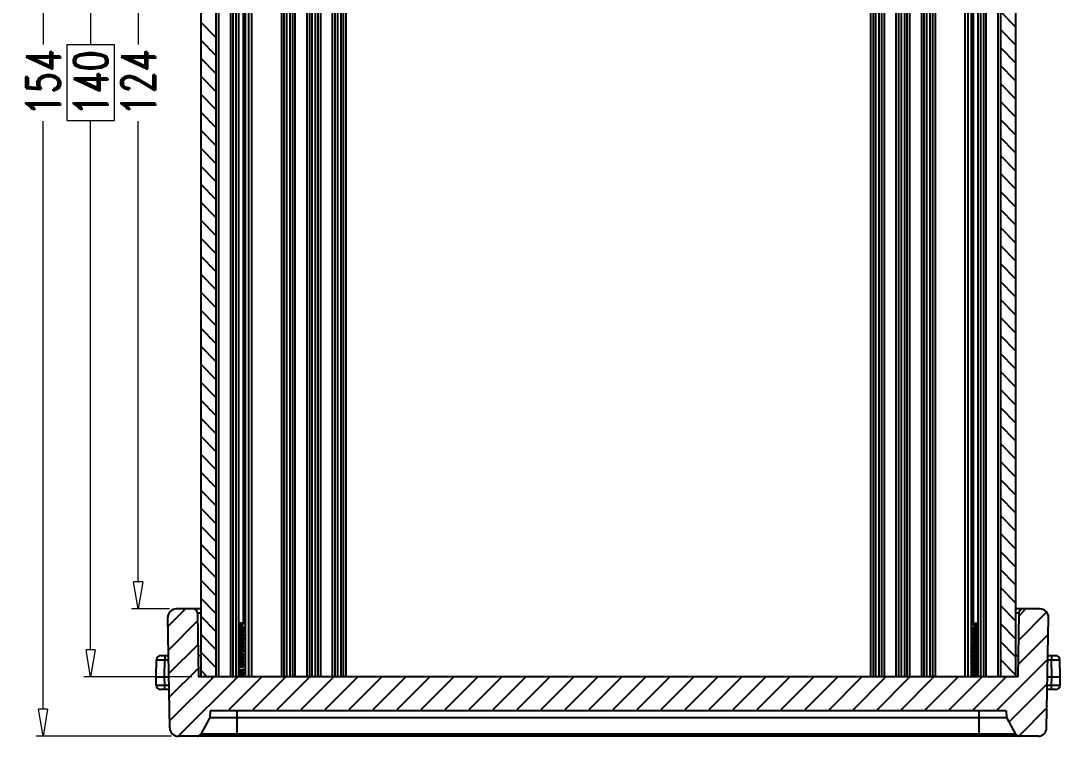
# Model space of a CAD drawing. Extents: x 2468 to 2936, y 274 to 599.
# Drawn here: x 2682.3 to 2804.7, y 427.7 to 512 of the extents above; entities that cross this region are included whole.
import ezdxf

# ---------------------------------------------------------------- set-up
doc = ezdxf.new("R2010")
doc.units = 0
doc.header["$LTSCALE"] = 30.734
doc.header["$PDMODE"] = 3
doc.header["$PDSIZE"] = 0.3125
doc.layers.get('0').update_dxf_attribs({"linetype": 'CONTINUOUS'})
doc.layers.get('Defpoints').update_dxf_attribs({"linetype": 'CONTINUOUS'})
doc.layers.add('dim', color=3, linetype='CONTINUOUS', lineweight=9)
doc.styles.add('ROMAND', font='romand.shx', dxfattribs={"width": 0.75, "bigfont": 'gbcbig.shx'})
doc.dimstyles.new('YanXiu', dxfattribs={"dimtxt": 2.5, "dimasz": 2.2, "dimexe": 0.66, "dimexo": 0.66, "dimgap": 0.66, "dimtad": 0, "dimzin": 9, "dimdsep": 46, "dimtxsty": 'ROMAND', "dimblk": 'CLOSEDBLANK', "dimcen": 0, "dimclrd": 256, "dimclre": 131, "dimclrt": 42, "dimazin": 2, "dimtfac": 1, "dimtofl": 0, "dimtmove": 0, "dimatfit": 3, "dimldrblk": 'CLOSEDBLANK', "dimfxl": 1, "dimlwd": 5, "dimlwe": 5, "dimarcsym": 0})

# ---------------------------------------------------------------- blocks, each defined once
blk = doc.blocks.new('_ClosedBlank')
at = {"color": 0, "linetype": 'ByBlock', "lineweight": -2}
for p, q in [((-1, 0.167), (0, 0)), ((-1, 0.167), (-1, -0.167)), ((0, 0), (-1, -0.167))]:
    blk.add_line(p, q, dxfattribs=at)
blk = doc.blocks.new('*D3')
at = {"layer": 'Defpoints', "color": 0}
for p in [(2690.5, 574.67), (2703.21, 574.67), (2703.21, 434.67)]:
    blk.add_point(p, dxfattribs=at)
at = {"layer": 'dim', "color": 131, "lineweight": 5}
for p, q in [((2702.41, 574.67), (2689.7, 574.67)), ((2702.41, 434.67), (2689.7, 434.67))]:
    blk.add_line(p, q, dxfattribs=at)
at = {"layer": 'dim', "lineweight": 5}
for p, q in [((2690.5, 571.47), (2690.5, 509.12)), ((2693.29, 509.12), (2687.7, 509.12)), ((2687.7, 509.12), (2687.7, 500.23)), ((2693.29, 500.23), (2693.29, 509.12)), ((2687.7, 500.23), (2693.29, 500.23)), ((2690.5, 437.87), (2690.5, 500.23))]:
    blk.add_line(p, q, dxfattribs=at)
at = {"layer": 'dim', "lineweight": 5, "xscale": 3.2, "yscale": 3.2, "zscale": 3.2}
for p, rotation in [((2690.5, 574.67), 90), ((2690.5, 434.67), 270)]:
    blk.add_blockref('_ClosedBlank', p, dxfattribs=dict(at, rotation=rotation))
at = {"layer": 'dim', "color": 42, "insert": (2690.5, 504.67), "char_height": 4, "attachment_point": 5, "rotation": 90, "style": 'ROMAND'}
blk.add_mtext('140', dxfattribs=at)
blk = doc.blocks.new('*D4')
at = {"layer": 'Defpoints', "color": 0}
for p in [(2700.59, 566.67), (2696.1, 442.67), (2700.59, 442.67)]:
    blk.add_point(p, dxfattribs=at)
at = {"layer": 'dim', "color": 131, "lineweight": 5}
for p, q in [((2699.79, 566.67), (2695.3, 566.67)), ((2699.79, 442.67), (2695.3, 442.67))]:
    blk.add_line(p, q, dxfattribs=at)
at = {"layer": 'dim', "lineweight": 5}
for p, q in [((2696.1, 563.47), (2696.1, 509.19)), ((2696.1, 445.87), (2696.1, 500.16))]:
    blk.add_line(p, q, dxfattribs=at)
at = {"layer": 'dim', "lineweight": 5, "xscale": 3.2, "yscale": 3.2, "zscale": 3.2}
for p, rotation in [((2696.1, 566.67), 90), ((2696.1, 442.67), 270)]:
    blk.add_blockref('_ClosedBlank', p, dxfattribs=dict(at, rotation=rotation))
at = {"layer": 'dim', "color": 42, "insert": (2696.1, 504.67), "char_height": 4, "attachment_point": 5, "rotation": 90, "style": 'ROMAND'}
blk.add_mtext('124', dxfattribs=at)
blk = doc.blocks.new('*D5')
at = {"layer": 'Defpoints', "color": 0}
for p in [(2684.9, 581.67), (2700.82, 581.67), (2700.82, 427.67)]:
    blk.add_point(p, dxfattribs=at)
at = {"layer": 'dim', "color": 131, "lineweight": 5}
for p, q in [((2700.02, 581.67), (2684.1, 581.67)), ((2700.02, 427.67), (2684.1, 427.67))]:
    blk.add_line(p, q, dxfattribs=at)
at = {"layer": 'dim', "lineweight": 5}
for p, q in [((2684.9, 578.47), (2684.9, 509.19)), ((2684.9, 430.87), (2684.9, 500.16))]:
    blk.add_line(p, q, dxfattribs=at)
at = {"layer": 'dim', "lineweight": 5, "xscale": 3.2, "yscale": 3.2, "zscale": 3.2}
for p, rotation in [((2684.9, 581.67), 90), ((2684.9, 427.67), 270)]:
    blk.add_blockref('_ClosedBlank', p, dxfattribs=dict(at, rotation=rotation))
at = {"layer": 'dim', "color": 42, "insert": (2684.9, 504.67), "char_height": 4, "attachment_point": 5, "rotation": 90, "style": 'ROMAND'}
blk.add_mtext('154', dxfattribs=at)

msp = doc.modelspace()

# ---------------------------------------------------------------- linework, layer by layer
at = {"color": 7, "linetype": 'Continuous'}
for p, q in [((2703.464, 574.674), (2703.464, 434.674)), ((2705.264, 574.674), (2705.264, 434.674)), ((2705.564, 574.674), (2705.564, 434.674)), ((2706.964, 574.674), (2706.964, 434.674)), ((2707.264, 574.674), (2707.264, 434.674)), ((2707.609, 574.674), (2707.609, 434.674)), ((2707.909, 574.674), (2707.909, 434.674)), ((2708.686, 574.674), (2708.686, 434.674)), ((2709.08, 574.674), (2709.08, 434.674)), ((2709.457, 574.674), (2709.457, 434.674)), ((2709.464, 574.674), (2709.464, 434.674)), ((2712.964, 574.674), (2712.964, 434.674)), ((2713.264, 574.674), (2713.264, 434.674)), ((2713.564, 574.674), (2713.564, 434.674)), ((2713.964, 574.674), (2713.964, 434.674)), ((2714.264, 574.674), (2714.264, 434.674)), ((2714.564, 574.674), (2714.564, 434.674)), ((2715.964, 574.674), (2715.964, 434.674)), ((2716.264, 574.674), (2716.264, 434.674)), ((2716.564, 574.674), (2716.564, 434.674)), ((2716.964, 574.674), (2716.964, 434.674)), ((2717.264, 574.674), (2717.264, 434.674)), ((2717.564, 574.674), (2717.564, 434.674)), ((2718.964, 574.674), (2718.964, 434.674)), ((2719.264, 574.674), (2719.264, 434.674)), ((2719.564, 574.674), (2719.564, 434.674)), ((2719.964, 574.674), (2719.964, 434.674)), ((2720.264, 574.674), (2720.264, 434.674)), ((2720.564, 574.674), (2720.564, 434.674)), ((2782.364, 574.674), (2782.364, 434.674)), ((2782.664, 574.674), (2782.664, 434.674)), ((2782.964, 574.674), (2782.964, 434.674)), ((2783.364, 574.674), (2783.364, 434.674)), ((2783.664, 574.674), (2783.664, 434.674)), ((2783.964, 574.674), (2783.964, 434.674)), ((2785.364, 574.674), (2785.364, 434.674)), ((2785.664, 574.674), (2785.664, 434.674)), ((2785.964, 574.674), (2785.964, 434.674)), ((2786.364, 574.674), (2786.364, 434.674)), ((2786.664, 574.674), (2786.664, 434.674)), ((2786.964, 574.674), (2786.964, 434.674)), ((2788.364, 574.674), (2788.364, 434.674)), ((2788.664, 574.674), (2788.664, 434.674)), ((2788.964, 574.674), (2788.964, 434.674)), ((2789.364, 574.674), (2789.364, 434.674)), ((2789.664, 574.674), (2789.664, 434.674)), ((2789.964, 574.674), (2789.964, 434.674)), ((2793.464, 574.674), (2793.464, 434.674)), ((2793.471, 574.674), (2793.471, 434.674)), ((2793.848, 574.674), (2793.848, 434.674)), ((2794.242, 574.674), (2794.242, 434.674)), ((2795.019, 574.674), (2795.019, 434.674)), ((2795.319, 574.674), (2795.319, 434.674)), ((2795.664, 574.674), (2795.664, 434.674)), ((2795.964, 574.674), (2795.964, 434.674)), ((2797.364, 574.674), (2797.364, 434.674)), ((2797.664, 574.674), (2797.664, 434.674)), ((2799.464, 574.674), (2799.464, 434.674)), ((2708.463, 568.511), (2708.463, 440.837)), ((2794.464, 568.511), (2794.464, 440.837)), ((2703.464, 442.674), (2700.591, 442.674)), ((2703.083, 442.182), (2703.214, 434.674)), ((2703.464, 442.182), (2703.083, 442.182)), ((2802.336, 442.674), (2799.464, 442.674)), ((2799.845, 442.182), (2799.464, 442.182)), ((2799.845, 442.182), (2799.714, 434.674)), ((2699.818, 428.656), (2699.592, 441.656)), ((2708.289, 441.011), (2707.909, 441.011)), ((2708.463, 440.837), (2708.289, 441.011)), ((2794.464, 440.837), (2794.639, 441.011)), ((2794.639, 441.011), (2795.019, 441.011)), ((2803.109, 428.656), (2803.336, 441.656)), ((2708.463, 440.761), (2707.909, 440.761)), ((2794.405, 440.761), (2795.019, 440.761)), ((2794.877, 439.054), (2795.019, 439.063)), ((2794.877, 438.998), (2795.019, 439.007)), ((2795.019, 439.16), (2794.959, 439.155)), ((2794.959, 438.897), (2795.019, 438.901)), ((2698.749, 437.174), (2699.67, 437.174)), ((2699.249, 437.174), (2699.249, 436.682)), ((2703.17, 437.174), (2703.464, 437.174)), ((2707.909, 437.316), (2707.972, 437.319)), ((2707.909, 437.259), (2707.972, 437.263)), ((2799.464, 437.174), (2799.757, 437.174)), ((2803.258, 437.174), (2804.179, 437.174)), ((2803.679, 437.174), (2803.679, 436.682)), ((2698.214, 434.674), (2698.249, 436.682)), ((2699.214, 434.674), (2699.249, 436.682)), ((2699.249, 436.682), (2699.678, 436.682)), ((2803.249, 436.682), (2803.679, 436.682)), ((2803.714, 434.674), (2803.679, 436.682)), ((2804.714, 434.674), (2804.679, 436.682)), ((2698.231, 433.665), (2698.214, 434.674)), ((2698.214, 434.674), (2699.713, 434.674)), ((2699.231, 433.665), (2699.214, 434.674)), ((2699.231, 433.174), (2699.231, 433.665)), ((2699.731, 433.665), (2699.231, 433.665)), ((2799.714, 434.674), (2703.214, 434.674)), ((2803.696, 433.665), (2803.197, 433.665)), ((2803.214, 434.674), (2804.714, 434.674)), ((2803.696, 433.665), (2803.714, 434.674)), ((2803.696, 433.174), (2803.696, 433.665)), ((2804.696, 433.665), (2804.714, 434.674)), ((2699.74, 433.174), (2698.731, 433.174)), ((2804.196, 433.174), (2803.188, 433.174)), ((2704.557, 429.874), (2703.478, 427.931)), ((2704.564, 430.674), (2704.557, 429.874)), ((2704.557, 429.874), (2798.371, 429.874)), ((2798.364, 430.674), (2704.564, 430.674)), ((2707.764, 427.674), (2707.764, 430.674)), ((2795.164, 427.674), (2795.164, 430.674)), ((2798.364, 430.674), (2798.371, 429.874)), ((2798.371, 429.874), (2799.449, 427.931)), ((2802.109, 427.674), (2700.818, 427.674)), ((2799.449, 427.931), (2703.478, 427.931))]:
    msp.add_line(p, q, dxfattribs=at)
at = {"color": 40, "linetype": 'Continuous'}
for p, q in [((2799.464, 511.27), (2797.664, 513.07)), ((2705.264, 510.011), (2703.464, 511.811)), ((2799.464, 509.149), (2797.664, 510.949)), ((2705.264, 507.889), (2703.464, 509.689)), ((2799.464, 507.027), (2797.664, 508.827)), ((2705.264, 505.768), (2703.464, 507.568)), ((2799.464, 504.906), (2797.664, 506.706)), ((2705.264, 503.647), (2703.464, 505.447)), ((2799.464, 502.785), (2797.664, 504.585)), ((2705.264, 501.525), (2703.464, 503.325)), ((2799.464, 500.663), (2797.664, 502.463)), ((2705.264, 499.404), (2703.464, 501.204)), ((2799.464, 498.542), (2797.664, 500.342)), ((2705.264, 497.283), (2703.464, 499.083)), ((2799.464, 496.421), (2797.664, 498.221)), ((2705.264, 495.161), (2703.464, 496.961)), ((2799.464, 494.3), (2797.664, 496.1)), ((2705.264, 493.04), (2703.464, 494.84)), ((2799.464, 492.178), (2797.664, 493.978)), ((2705.264, 490.919), (2703.464, 492.719)), ((2799.464, 490.057), (2797.664, 491.857)), ((2705.264, 488.797), (2703.464, 490.597)), ((2799.464, 487.936), (2797.664, 489.736)), ((2705.264, 486.676), (2703.464, 488.476)), ((2799.464, 485.814), (2797.664, 487.614)), ((2705.264, 484.555), (2703.464, 486.355)), ((2799.464, 483.693), (2797.664, 485.493)), ((2705.264, 482.434), (2703.464, 484.234)), ((2799.464, 481.572), (2797.664, 483.372)), ((2705.264, 480.312), (2703.464, 482.112)), ((2799.464, 479.45), (2797.664, 481.25)), ((2705.264, 478.191), (2703.464, 479.991)), ((2799.464, 477.329), (2797.664, 479.129)), ((2705.264, 476.07), (2703.464, 477.87)), ((2799.464, 475.208), (2797.664, 477.008)), ((2705.264, 473.948), (2703.464, 475.748)), ((2799.464, 473.086), (2797.664, 474.886)), ((2705.264, 471.827), (2703.464, 473.627)), ((2799.464, 470.965), (2797.664, 472.765)), ((2705.264, 469.706), (2703.464, 471.506)), ((2799.464, 468.844), (2797.664, 470.644)), ((2705.264, 467.584), (2703.464, 469.384)), ((2799.464, 466.722), (2797.664, 468.522)), ((2705.264, 465.463), (2703.464, 467.263)), ((2799.464, 464.601), (2797.664, 466.401)), ((2705.264, 463.342), (2703.464, 465.142)), ((2799.464, 462.48), (2797.664, 464.28)), ((2705.264, 461.22), (2703.464, 463.02)), ((2799.464, 460.358), (2797.664, 462.158)), ((2705.264, 459.099), (2703.464, 460.899)), ((2799.464, 458.237), (2797.664, 460.037)), ((2705.264, 456.978), (2703.464, 458.778)), ((2799.464, 456.116), (2797.664, 457.916)), ((2705.264, 454.856), (2703.464, 456.656)), ((2799.464, 453.994), (2797.664, 455.794)), ((2705.264, 452.735), (2703.464, 454.535)), ((2799.464, 451.873), (2797.664, 453.673)), ((2705.264, 450.614), (2703.464, 452.414)), ((2799.464, 449.752), (2797.664, 451.552)), ((2705.264, 448.492), (2703.464, 450.292)), ((2799.464, 447.63), (2797.664, 449.43)), ((2705.264, 446.371), (2703.464, 448.171)), ((2799.464, 445.509), (2797.664, 447.309)), ((2705.264, 444.25), (2703.464, 446.05)), ((2799.464, 443.388), (2797.664, 445.188)), ((2705.264, 442.128), (2703.464, 443.928)), ((2699.61, 440.604), (2701.68, 442.674)), ((2799.464, 441.267), (2797.664, 443.067)), ((2799.789, 438.959), (2803.117, 442.288)), ((2799.839, 441.838), (2800.675, 442.674)), ((2699.658, 437.824), (2703.099, 441.264)), ((2705.264, 440.007), (2703.464, 441.807)), ((2799.464, 439.145), (2797.664, 440.945)), ((2705.264, 437.886), (2703.464, 439.686)), ((2799.738, 436.081), (2803.301, 439.643)), ((2699.707, 435.044), (2703.147, 438.485)), ((2799.464, 437.024), (2797.664, 438.824)), ((2705.264, 435.764), (2703.464, 437.564)), ((2797.16, 430.674), (2803.251, 436.765)), ((2799.464, 434.903), (2797.664, 436.703)), ((2699.755, 432.264), (2703.196, 435.705)), ((2704.233, 434.674), (2703.464, 435.443)), ((2699.804, 429.484), (2704.993, 434.674)), ((2700.822, 427.674), (2707.822, 434.674)), ((2706.65, 430.674), (2710.65, 434.674)), ((2709.479, 430.674), (2713.479, 434.674)), ((2712.307, 430.674), (2716.307, 434.674)), ((2715.135, 430.674), (2719.135, 434.674)), ((2717.964, 430.674), (2721.964, 434.674)), ((2720.792, 430.674), (2724.792, 434.674)), ((2723.621, 430.674), (2727.621, 434.674)), ((2726.449, 430.674), (2730.449, 434.674)), ((2729.278, 430.674), (2733.278, 434.674)), ((2732.106, 430.674), (2736.106, 434.674)), ((2734.934, 430.674), (2738.934, 434.674)), ((2737.763, 430.674), (2741.763, 434.674)), ((2740.591, 430.674), (2744.591, 434.674)), ((2743.42, 430.674), (2747.42, 434.674)), ((2746.248, 430.674), (2750.248, 434.674)), ((2749.077, 430.674), (2753.077, 434.674)), ((2751.905, 430.674), (2755.905, 434.674)), ((2754.733, 430.674), (2758.733, 434.674)), ((2757.562, 430.674), (2761.562, 434.674)), ((2760.39, 430.674), (2764.39, 434.674)), ((2763.219, 430.674), (2767.219, 434.674)), ((2766.047, 430.674), (2770.047, 434.674)), ((2768.876, 430.674), (2772.876, 434.674)), ((2771.704, 430.674), (2775.704, 434.674)), ((2774.532, 430.674), (2778.532, 434.674)), ((2777.361, 430.674), (2781.361, 434.674)), ((2780.189, 430.674), (2784.189, 434.674)), ((2783.018, 430.674), (2787.018, 434.674)), ((2785.846, 430.674), (2789.846, 434.674)), ((2788.675, 430.674), (2792.675, 434.674)), ((2791.503, 430.674), (2795.503, 434.674)), ((2794.331, 430.674), (2798.331, 434.674)), ((2798.663, 429.348), (2803.201, 433.886)), ((2799.827, 427.684), (2803.15, 431.007))]:
    msp.add_line(p, q, dxfattribs=at)
at = {"color": 7, "linetype": 'Continuous'}
for points in [[(2708.463, 440.627), (2708.413, 440.618), (2708.307, 440.605), (2708.173, 440.592), (2708.017, 440.579), (2707.909, 440.571)], [(2707.909, 440.465), (2707.924, 440.466), (2708.131, 440.48), (2708.315, 440.493), (2708.469, 440.506), (2708.589, 440.52), (2708.671, 440.533), (2708.71, 440.546), (2708.714, 440.552)], [(2707.909, 440.409), (2707.966, 440.413), (2708.17, 440.426), (2708.349, 440.439), (2708.497, 440.453), (2708.609, 440.466), (2708.682, 440.479), (2708.708, 440.489)], [(2707.909, 440.313), (2708.027, 440.322), (2708.184, 440.335), (2708.318, 440.348), (2708.424, 440.361)], [(2708.496, 440.183), (2708.424, 440.169), (2708.318, 440.156), (2708.185, 440.143), (2708.027, 440.13), (2707.909, 440.121)], [(2707.909, 440.016), (2708.087, 440.027), (2708.277, 440.04), (2708.439, 440.053), (2708.566, 440.067), (2708.656, 440.08), (2708.705, 440.093), (2708.714, 440.102)], [(2707.909, 439.959), (2708.115, 439.972), (2708.301, 439.986), (2708.459, 439.999), (2708.582, 440.012), (2708.666, 440.026), (2708.708, 440.039)], [(2707.909, 439.863), (2708.027, 439.872), (2708.185, 439.885), (2708.318, 439.898), (2708.424, 439.911)], [(2708.496, 439.733), (2708.424, 439.72), (2708.318, 439.706), (2708.185, 439.693), (2708.027, 439.68), (2707.909, 439.671)], [(2707.909, 439.566), (2708.043, 439.574), (2708.238, 439.587), (2708.406, 439.601), (2708.542, 439.614), (2708.64, 439.627), (2708.698, 439.64), (2708.714, 439.652)], [(2707.909, 439.509), (2708.058, 439.519), (2708.251, 439.532), (2708.418, 439.545), (2708.551, 439.559), (2708.646, 439.572), (2708.701, 439.585), (2708.708, 439.589)], [(2708.424, 440.361), (2708.496, 440.374), (2708.532, 440.386)], [(2708.424, 439.911), (2708.496, 439.924), (2708.532, 439.936)], [(2708.539, 440.203), (2708.534, 440.196), (2708.496, 440.183)], [(2708.539, 439.753), (2708.534, 439.746), (2708.496, 439.733)], [(2794.214, 440.271), (2794.223, 440.279), (2794.272, 440.293), (2794.363, 440.306), (2794.492, 440.319), (2794.654, 440.333), (2794.845, 440.346), (2795.019, 440.357)], [(2794.214, 439.821), (2794.217, 439.826), (2794.254, 439.839), (2794.334, 439.852), (2794.452, 439.866), (2794.606, 439.879), (2794.789, 439.892), (2794.996, 439.906), (2795.019, 439.907)], [(2794.22, 440.334), (2794.26, 440.346), (2794.344, 440.36), (2794.465, 440.373), (2794.622, 440.386), (2794.807, 440.4), (2795.015, 440.413), (2795.019, 440.413)], [(2794.389, 440.17), (2794.394, 440.177), (2794.432, 440.19)], [(2794.389, 439.72), (2794.394, 439.727), (2794.432, 439.74)], [(2794.505, 440.461), (2794.432, 440.448), (2794.396, 440.436)], [(2794.505, 440.011), (2794.432, 439.998), (2794.396, 439.986)], [(2794.432, 440.19), (2794.505, 440.203), (2794.611, 440.216), (2794.744, 440.23), (2794.901, 440.243), (2795.019, 440.251)], [(2794.432, 439.74), (2794.505, 439.753), (2794.611, 439.766), (2794.744, 439.78), (2794.901, 439.793), (2795.019, 439.801)], [(2795.019, 440.51), (2794.901, 440.501), (2794.744, 440.488), (2794.611, 440.475), (2794.505, 440.461)], [(2795.019, 440.06), (2794.901, 440.051), (2794.744, 440.038), (2794.611, 440.025), (2794.505, 440.011)], [(2795.019, 439.61), (2794.901, 439.601), (2794.744, 439.588), (2794.611, 439.575), (2794.505, 439.562)], [(2707.909, 439.413), (2708.027, 439.422), (2708.185, 439.435), (2708.318, 439.448), (2708.424, 439.461)], [(2708.496, 439.283), (2708.424, 439.27), (2708.319, 439.256), (2708.185, 439.243), (2708.027, 439.23), (2707.909, 439.221)], [(2707.909, 439.116), (2707.998, 439.121), (2708.197, 439.134), (2708.372, 439.148), (2708.515, 439.161), (2708.622, 439.174), (2708.689, 439.188), (2708.714, 439.202)], [(2707.909, 439.059), (2708, 439.065), (2708.2, 439.078), (2708.374, 439.092), (2708.517, 439.105), (2708.624, 439.118), (2708.69, 439.132), (2708.708, 439.139)], [(2707.909, 438.963), (2708.027, 438.972), (2708.185, 438.985), (2708.319, 438.998), (2708.424, 439.011)], [(2708.496, 438.833), (2708.424, 438.819), (2708.318, 438.806), (2708.184, 438.793), (2708.027, 438.78), (2707.909, 438.771)], [(2707.909, 438.666), (2707.94, 438.667), (2708.145, 438.681), (2708.328, 438.694), (2708.48, 438.707), (2708.597, 438.721), (2708.675, 438.734), (2708.711, 438.747), (2708.714, 438.752)], [(2707.909, 438.609), (2707.94, 438.611), (2708.145, 438.624), (2708.328, 438.638), (2708.48, 438.651), (2708.597, 438.664), (2708.675, 438.678), (2708.708, 438.689)], [(2707.909, 438.513), (2708.027, 438.522), (2708.184, 438.535), (2708.318, 438.548), (2708.424, 438.561)], [(2708.496, 438.383), (2708.424, 438.369), (2708.318, 438.356), (2708.184, 438.343), (2708.027, 438.33), (2707.909, 438.321)], [(2708.424, 439.461), (2708.496, 439.474), (2708.532, 439.486)], [(2708.424, 439.011), (2708.496, 439.024), (2708.532, 439.036)], [(2708.424, 438.561), (2708.496, 438.574), (2708.532, 438.586)], [(2708.539, 439.303), (2708.534, 439.296), (2708.496, 439.283)], [(2708.539, 438.853), (2708.533, 438.846), (2708.496, 438.833)], [(2708.539, 438.403), (2708.534, 438.396), (2708.496, 438.383)], [(2794.214, 439.371), (2794.239, 439.385), (2794.307, 439.399), (2794.415, 439.412), (2794.559, 439.425), (2794.735, 439.439), (2794.936, 439.452), (2795.019, 439.457)], [(2794.214, 438.921), (2794.228, 438.931), (2794.284, 438.945), (2794.381, 438.958), (2794.515, 438.971), (2794.683, 438.985), (2794.877, 438.998)], [(2794.214, 438.471), (2794.22, 438.478), (2794.264, 438.491), (2794.35, 438.504), (2794.474, 438.518), (2794.632, 438.531), (2794.82, 438.544), (2795.019, 438.557)], [(2794.22, 439.434), (2794.237, 439.441), (2794.302, 439.454), (2794.408, 439.467), (2794.55, 439.481), (2794.723, 439.494), (2794.922, 439.507), (2795.019, 439.513)], [(2794.22, 438.984), (2794.228, 438.988), (2794.284, 439.001), (2794.381, 439.014), (2794.515, 439.028), (2794.683, 439.041), (2794.877, 439.054)], [(2794.22, 438.534), (2794.264, 438.547), (2794.35, 438.561), (2794.474, 438.574), (2794.632, 438.587), (2794.82, 438.601), (2795.019, 438.613)], [(2794.389, 439.27), (2794.394, 439.277), (2794.432, 439.29)], [(2794.389, 438.37), (2794.394, 438.377), (2794.432, 438.39)], [(2794.505, 439.562), (2794.432, 439.548), (2794.396, 439.536)], [(2794.53, 439.115), (2794.446, 439.101), (2794.399, 439.088), (2794.396, 439.086)], [(2794.505, 438.661), (2794.432, 438.648), (2794.396, 438.636)], [(2794.432, 439.29), (2794.505, 439.303), (2794.611, 439.316), (2794.744, 439.33), (2794.901, 439.343), (2795.019, 439.351)], [(2794.432, 438.39), (2794.505, 438.403), (2794.611, 438.416), (2794.744, 438.43), (2794.901, 438.443), (2795.019, 438.451)], [(2794.464, 438.846), (2794.53, 438.857), (2794.647, 438.87), (2794.791, 438.884), (2794.959, 438.897)], [(2795.019, 438.71), (2794.901, 438.701), (2794.744, 438.688), (2794.611, 438.675), (2794.505, 438.661)], [(2794.959, 439.155), (2794.791, 439.142), (2794.647, 439.129), (2794.53, 439.115)], [(2707.909, 438.216), (2708.089, 438.227), (2708.279, 438.24), (2708.441, 438.254), (2708.568, 438.267), (2708.658, 438.28), (2708.706, 438.294), (2708.714, 438.302)], [(2707.909, 438.159), (2708.089, 438.171), (2708.279, 438.184), (2708.441, 438.197), (2708.568, 438.211), (2708.658, 438.224), (2708.708, 438.239)], [(2707.909, 438.063), (2708.027, 438.072), (2708.184, 438.085), (2708.318, 438.098), (2708.424, 438.111)], [(2708.496, 437.933), (2708.424, 437.919), (2708.318, 437.906), (2708.185, 437.893), (2708.027, 437.88), (2707.909, 437.871)], [(2707.909, 437.766), (2708.032, 437.773), (2708.228, 437.787), (2708.398, 437.8), (2708.536, 437.813), (2708.636, 437.827), (2708.696, 437.84), (2708.714, 437.852)], [(2707.909, 437.709), (2708.032, 437.717), (2708.228, 437.73), (2708.398, 437.744), (2708.536, 437.757), (2708.636, 437.77), (2708.696, 437.784), (2708.708, 437.789)], [(2707.909, 437.613), (2708.027, 437.622), (2708.185, 437.635), (2708.318, 437.648), (2708.424, 437.661)], [(2708.463, 437.476), (2708.368, 437.462), (2708.239, 437.448), (2708.081, 437.434), (2707.909, 437.421)], [(2707.909, 437.163), (2708.081, 437.176), (2708.239, 437.19), (2708.368, 437.204), (2708.463, 437.218)], [(2707.972, 437.319), (2708.175, 437.333), (2708.353, 437.346), (2708.501, 437.359), (2708.612, 437.373), (2708.684, 437.386), (2708.713, 437.399), (2708.714, 437.402)], [(2707.972, 437.263), (2708.175, 437.276), (2708.353, 437.29), (2708.501, 437.303), (2708.612, 437.317), (2708.684, 437.33), (2708.708, 437.339)], [(2708.424, 438.111), (2708.496, 438.124), (2708.532, 438.136)], [(2708.424, 437.661), (2708.496, 437.674), (2708.532, 437.686)], [(2708.539, 437.953), (2708.534, 437.946), (2708.496, 437.933)], [(2794.214, 438.021), (2794.215, 438.024), (2794.247, 438.037), (2794.321, 438.051), (2794.435, 438.064), (2794.584, 438.077), (2794.764, 438.091), (2794.968, 438.104), (2795.019, 438.107)], [(2794.214, 437.571), (2794.234, 437.583), (2794.296, 437.597), (2794.399, 437.61), (2794.539, 437.623), (2794.711, 437.637), (2794.909, 437.65), (2795.019, 437.657)], [(2794.214, 437.121), (2794.224, 437.13), (2794.274, 437.143), (2794.366, 437.156), (2794.496, 437.17), (2794.659, 437.183), (2794.851, 437.196), (2795.019, 437.207)], [(2794.22, 437.634), (2794.234, 437.64), (2794.296, 437.653), (2794.399, 437.666), (2794.539, 437.68), (2794.711, 437.693), (2794.909, 437.706), (2795.019, 437.713)], [(2794.22, 437.184), (2794.224, 437.186), (2794.274, 437.199), (2794.366, 437.213), (2794.496, 437.226), (2794.659, 437.239), (2794.851, 437.253), (2795.019, 437.263)], [(2794.389, 437.92), (2794.394, 437.927), (2794.432, 437.94)], [(2794.389, 437.47), (2794.394, 437.477), (2794.432, 437.49)], [(2794.505, 438.211), (2794.432, 438.198), (2794.396, 438.186)], [(2794.505, 437.761), (2794.432, 437.748), (2794.396, 437.736)], [(2794.505, 437.311), (2794.432, 437.298), (2794.396, 437.286)], [(2794.432, 437.94), (2794.505, 437.953), (2794.611, 437.966), (2794.744, 437.98), (2794.901, 437.993), (2795.019, 438.001)], [(2794.432, 437.49), (2794.505, 437.503), (2794.611, 437.516), (2794.744, 437.53), (2794.901, 437.543), (2795.019, 437.551)], [(2795.019, 438.26), (2794.901, 438.251), (2794.744, 438.238), (2794.611, 438.225), (2794.505, 438.211)], [(2795.019, 437.81), (2794.901, 437.801), (2794.744, 437.788), (2794.611, 437.775), (2794.505, 437.761)], [(2795.019, 437.36), (2794.901, 437.351), (2794.744, 437.338), (2794.61, 437.325), (2794.505, 437.311)], [(2698.249, 436.682), (2698.298, 436.685), (2698.44, 436.686), (2698.661, 436.686), (2698.94, 436.685), (2699.249, 436.682)], [(2708.496, 437.033), (2708.423, 437.019), (2708.318, 437.006), (2708.184, 436.993), (2708.026, 436.98), (2707.909, 436.971)], [(2707.909, 436.865), (2707.911, 436.866), (2708.12, 436.879), (2708.306, 436.892), (2708.462, 436.906), (2708.584, 436.919), (2708.668, 436.932), (2708.709, 436.946), (2708.714, 436.952)], [(2707.909, 436.809), (2707.911, 436.809), (2708.12, 436.823), (2708.306, 436.836), (2708.462, 436.849), (2708.584, 436.863), (2708.668, 436.876), (2708.708, 436.889)], [(2707.909, 436.713), (2708.026, 436.722), (2708.184, 436.735), (2708.318, 436.748), (2708.423, 436.761)], [(2708.496, 436.583), (2708.424, 436.569), (2708.318, 436.556), (2708.184, 436.543), (2708.027, 436.53), (2707.909, 436.521)], [(2707.909, 436.416), (2708.063, 436.425), (2708.256, 436.439), (2708.421, 436.452), (2708.554, 436.465), (2708.648, 436.479), (2708.702, 436.492), (2708.714, 436.502)], [(2707.909, 436.359), (2708.063, 436.369), (2708.256, 436.382), (2708.421, 436.396), (2708.554, 436.409), (2708.648, 436.422), (2708.702, 436.436), (2708.708, 436.439)], [(2707.909, 436.263), (2708.027, 436.272), (2708.184, 436.285), (2708.318, 436.298), (2708.424, 436.311)], [(2708.496, 436.133), (2708.424, 436.119), (2708.318, 436.106), (2708.184, 436.093), (2708.027, 436.08), (2707.909, 436.071)], [(2707.909, 435.966), (2708.005, 435.971), (2708.204, 435.985), (2708.378, 435.998), (2708.52, 436.011), (2708.626, 436.025), (2708.691, 436.038), (2708.714, 436.052)], [(2707.909, 435.909), (2708.005, 435.915), (2708.204, 435.929), (2708.378, 435.942), (2708.52, 435.955), (2708.626, 435.969), (2708.691, 435.982), (2708.708, 435.989)], [(2708.423, 436.761), (2708.496, 436.774), (2708.532, 436.786)], [(2708.424, 436.311), (2708.496, 436.324), (2708.532, 436.336)], [(2708.539, 437.053), (2708.533, 437.046), (2708.496, 437.033)], [(2708.539, 436.603), (2708.533, 436.596), (2708.496, 436.583)], [(2708.539, 436.153), (2708.534, 436.146), (2708.496, 436.133)], [(2794.214, 436.671), (2794.217, 436.676), (2794.256, 436.689), (2794.336, 436.703), (2794.456, 436.716), (2794.61, 436.729), (2794.794, 436.743), (2795.001, 436.756), (2795.019, 436.757)], [(2794.214, 436.221), (2794.214, 436.222), (2794.241, 436.235), (2794.309, 436.249), (2794.418, 436.262), (2794.563, 436.276), (2794.739, 436.289), (2794.941, 436.302), (2795.019, 436.307)], [(2794.22, 435.834), (2794.229, 435.838), (2794.286, 435.851), (2794.384, 435.865), (2794.519, 435.878), (2794.687, 435.891), (2794.882, 435.905), (2795.019, 435.913)], [(2794.389, 437.02), (2794.394, 437.027), (2794.432, 437.04)], [(2794.389, 436.57), (2794.394, 436.577), (2794.432, 436.59)], [(2794.389, 436.12), (2794.394, 436.127), (2794.432, 436.14)], [(2794.505, 436.861), (2794.432, 436.848), (2794.396, 436.836)], [(2794.505, 436.411), (2794.432, 436.398), (2794.396, 436.386)], [(2794.505, 435.961), (2794.432, 435.948), (2794.396, 435.936)], [(2794.432, 437.04), (2794.505, 437.053), (2794.61, 437.066), (2794.744, 437.08), (2794.901, 437.093), (2795.019, 437.101)], [(2794.432, 436.59), (2794.505, 436.603), (2794.611, 436.616), (2794.744, 436.63), (2794.901, 436.643), (2795.019, 436.651)], [(2794.432, 436.14), (2794.505, 436.153), (2794.611, 436.166), (2794.744, 436.18), (2794.901, 436.193), (2795.019, 436.201)], [(2795.019, 436.91), (2794.901, 436.901), (2794.744, 436.888), (2794.611, 436.875), (2794.505, 436.861)], [(2795.019, 436.46), (2794.901, 436.451), (2794.744, 436.438), (2794.611, 436.425), (2794.505, 436.411)], [(2795.019, 436.01), (2794.901, 436.001), (2794.744, 435.988), (2794.611, 435.975), (2794.505, 435.961)], [(2803.679, 436.682), (2803.988, 436.685), (2804.267, 436.686), (2804.488, 436.686), (2804.63, 436.685), (2804.679, 436.682)], [(2707.909, 435.813), (2708.027, 435.822), (2708.184, 435.835), (2708.318, 435.848), (2708.424, 435.861)], [(2707.909, 435.516), (2707.945, 435.518), (2708.15, 435.531), (2708.332, 435.544), (2708.483, 435.558), (2708.6, 435.571), (2708.677, 435.584)], [(2707.909, 435.459), (2707.945, 435.461), (2708.15, 435.475), (2708.332, 435.488), (2708.483, 435.501), (2708.6, 435.515), (2708.677, 435.528)], [(2707.909, 435.363), (2708.042, 435.373), (2708.201, 435.386), (2708.335, 435.4), (2708.439, 435.414), (2708.507, 435.427)], [(2708.496, 435.233), (2708.423, 435.219), (2708.317, 435.206), (2708.184, 435.193), (2708.026, 435.18), (2707.909, 435.171)], [(2707.909, 435.066), (2708.094, 435.077), (2708.283, 435.091), (2708.444, 435.104), (2708.571, 435.117), (2708.659, 435.131), (2708.706, 435.144), (2708.714, 435.152)], [(2707.909, 435.009), (2708.094, 435.021), (2708.283, 435.034), (2708.444, 435.048), (2708.571, 435.061), (2708.659, 435.074), (2708.708, 435.089)], [(2707.909, 434.913), (2708.026, 434.922), (2708.184, 434.935), (2708.317, 434.948), (2708.423, 434.961)], [(2708.496, 434.783), (2708.423, 434.769), (2708.318, 434.756), (2708.184, 434.743), (2708.026, 434.73), (2707.909, 434.721)], [(2708.423, 434.961), (2708.496, 434.974), (2708.532, 434.986)], [(2708.424, 435.861), (2708.496, 435.874), (2708.532, 435.886)], [(2708.539, 435.253), (2708.533, 435.246), (2708.496, 435.233)], [(2708.539, 434.803), (2708.533, 434.796), (2708.496, 434.783)], [(2794.214, 435.771), (2794.229, 435.782), (2794.286, 435.795), (2794.384, 435.808), (2794.519, 435.822), (2794.687, 435.835), (2794.882, 435.848), (2795.019, 435.857)], [(2794.214, 435.321), (2794.22, 435.328), (2794.265, 435.341), (2794.352, 435.355), (2794.477, 435.368), (2794.636, 435.381), (2794.824, 435.395), (2795.019, 435.407)], [(2794.214, 434.871), (2794.215, 434.874), (2794.248, 434.888), (2794.324, 434.901), (2794.438, 434.914), (2794.588, 434.928), (2794.769, 434.941), (2794.973, 434.954), (2795.019, 434.957)], [(2794.22, 435.384), (2794.265, 435.398), (2794.352, 435.411), (2794.477, 435.424), (2794.636, 435.438), (2794.824, 435.451), (2795.019, 435.463)], [(2794.389, 435.67), (2794.394, 435.677), (2794.432, 435.69)], [(2794.389, 435.22), (2794.394, 435.227), (2794.432, 435.24)], [(2794.389, 434.77), (2794.394, 434.777), (2794.432, 434.79)], [(2794.504, 435.511), (2794.432, 435.498), (2794.396, 435.486)], [(2794.505, 435.061), (2794.432, 435.048), (2794.396, 435.036)], [(2794.432, 435.69), (2794.505, 435.703), (2794.611, 435.716), (2794.744, 435.73), (2794.901, 435.743), (2795.019, 435.751)], [(2794.432, 435.24), (2794.504, 435.253), (2794.61, 435.266), (2794.744, 435.28), (2794.901, 435.293), (2795.019, 435.301)], [(2794.432, 434.79), (2794.505, 434.803), (2794.61, 434.816), (2794.744, 434.83), (2794.901, 434.843), (2795.019, 434.851)], [(2795.019, 435.56), (2794.901, 435.551), (2794.744, 435.538), (2794.61, 435.525), (2794.504, 435.511)], [(2795.019, 435.11), (2794.901, 435.101), (2794.744, 435.088), (2794.61, 435.075), (2794.505, 435.061)], [(2699.231, 433.665), (2698.922, 433.663), (2698.644, 433.662), (2698.422, 433.662), (2698.28, 433.663), (2698.231, 433.665)], [(2804.696, 433.665), (2804.647, 433.663), (2804.505, 433.662), (2804.284, 433.662), (2804.005, 433.663), (2803.696, 433.665)]]:
    msp.add_lwpolyline(points, dxfattribs=at)
for centre, radius, start, end in [((2700.591, 441.674), 1, 90, 181), ((2702.583, 442.174), 0.5, 1, 90), ((2800.345, 442.174), 0.5, 90, 179), ((2802.336, 441.674), 1, 359, 90), ((2698.749, 436.674), 0.5, 90.00427, 179.00007), ((2804.179, 436.674), 0.5, 1, 90), ((2698.731, 433.674), 0.5, 181, 270), ((2804.196, 433.674), 0.5, 270.00271, 359.00005), ((2700.818, 428.674), 1, 181, 270), ((2802.109, 428.674), 1, 270, 359), ((2703.041, 428.174), 0.5, 270, 330.96395), ((2799.886, 428.174), 0.5, 209.03605, 270)]:
    msp.add_arc(centre, radius, start, end, dxfattribs=at)

# ---------------------------------------------------------------- dimensions: what is measured, and where the dimension line sits
at = {"layer": 'dim'}
for base, p1, p2, override, picture, middle in [((2684.895, 581.674), (2700.822, 427.674), (2700.818, 581.674), {"dimtxt": 4, "dimasz": 3.2, "dimexe": 0.7996, "dimexo": 0.7996, "dimgap": 0.7996}, '*D5', (2684.895, 504.674)), ((2690.495, 574.674), (2703.214, 434.674), (2703.214, 574.674), {"dimtxt": 4, "dimasz": 3.2, "dimexe": 0.7996, "dimexo": 0.7996, "dimgap": -0.7996, "dimzin": 8}, '*D3', (2690.495, 504.674)), ((2696.095, 442.674), (2700.591, 566.674), (2700.591, 442.674), {"dimtxt": 4, "dimasz": 3.2, "dimexe": 0.7996, "dimexo": 0.7996, "dimgap": 0.7996}, '*D4', (2696.095, 504.674))]:
    dim = msp.add_linear_dim(base=base, p1=p1, p2=p2, angle=90, dimstyle='YanXiu', override=override, dxfattribs=at)
    dim.commit()
    dim.dimension.update_dxf_attribs({"geometry": picture, "text_midpoint": middle})

doc.saveas('drawing.dxf')
